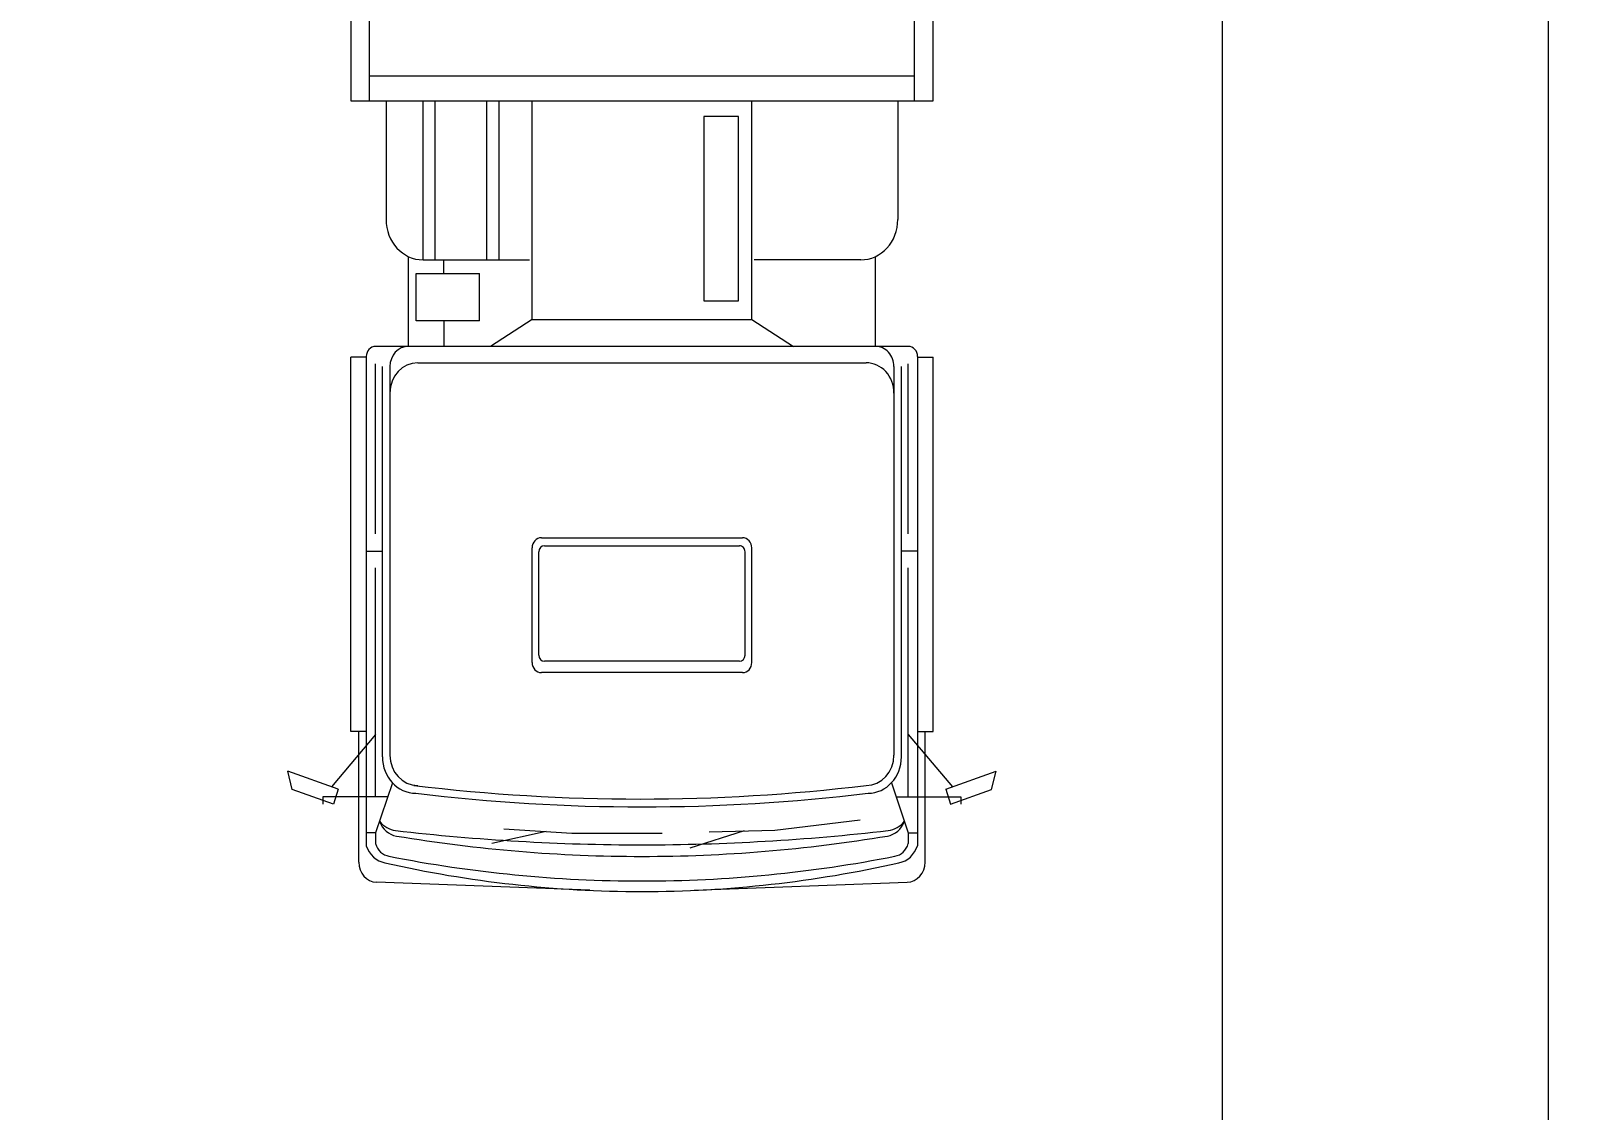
# Model space of a CAD drawing. Header units: millimetres. Extents: x -284281 to 1648660, y -821378 to -151356.
# Drawn here: x -214030 to -207385, y -204629 to -199998 of the extents above; entities that cross this region are included whole.
import ezdxf

# ---------------------------------------------------------------- set-up
doc = ezdxf.new("R2010")
doc.units = ezdxf.units.MM
doc.header["$MEASUREMENT"] = 0
doc.layers.get('Defpoints').update_dxf_attribs({"color": 250})
for name, color, linetype in [('Cars', 7, 'Continuous'), ('Cotations - 1_100', 7, 'Continuous'), ('Sols_ Dalles', 7, 'Continuous')]:
    doc.layers.add(name, color=color, linetype=linetype)
doc.styles.add('STYLE_GENERE_2', font='arial.ttf')
doc.dimstyles.new('STYLE_GENERE__1', dxfattribs={"dimtxt": 250, "dimasz": 190, "dimexe": 0.18, "dimexo": 0.0625, "dimgap": 0, "dimtad": 1, "dimtih": 1, "dimtoh": 1, "dimlfac": 0.001, "dimzin": 0, "dimdsep": 46, "dimtxsty": 'STYLE_GENERE_2', "dimblk": 'ARROWHEAD_6', "dimblk1": 'ARROWHEAD_6', "dimblk2": 'ARROWHEAD_6', "dimcen": 0.09, "dimse1": 1, "dimse2": 1, "dimclrd": 7, "dimclre": 7, "dimclrt": 7, "dimazin": 0, "dimtfac": 1, "dimtdec": 4, "dimtmove": 0, "dimatfit": 3, "dimfxl": 1, "dimtolj": 1, "dimtzin": 0, "dimarcsym": 0})

# ---------------------------------------------------------------- blocks, each defined once
blk = doc.blocks.new('Truck Elev 02 16')
at = {"layer": 'Cars', "color": 25, "linetype": 'Continuous', "lineweight": 5, "true_color": 0x9a6861}
for p, q in [((-439.2, 1304.4), (-517, 1520.4)), ((-437.6, 1500.6), (-517, 1520.4)), ((-374.1, 1324.2), (-437.6, 1500.6)), ((-673.3, 1143.4), (-449.5, 1332.9)), ((-406.6, 1091.4), (-406.6, 1369.2)), ((-406.6, 1369.2), (-374.1, 1369.2)), ((-439.2, 1304.4), (-374.1, 1324.2)), ((-3393.4, 1250.1), (-15000.1, 1250.1)), ((-3393.4, -1250.1), (-3393.4, 1250.1)), ((-2293.2, 1183.1), (-2293.2, 1250.1)), ((-686.9, 1250.1), (-2293.2, 1250.1)), ((-686.9, 1183.1), (-686.9, 1250.1)), ((-125.9, 1215.7), (-686.9, 1215.7)), ((-3393.4, 1170.6), (-15000.1, 1170.6)), ((-3501.1, -1170.6), (-3501.1, 1170.6)), ((-2339.3, 1143.4), (-2339.3, -1143.4)), ((-2296, 1183.1), (-196.2, 1183.1)), ((-1534.5, 1143.4), (-2264, 1143.4)), ((-1460.8, 1183.1), (-1460.8, 1113.6)), ((-406.6, 1143.4), (-1388.8, 1143.4)), ((-466.8, 1071.3), (-251, 1143.4)), ((-251, 1143.4), (-251, 1183.1)), ((-251, 1143.4), (-205.3, 1143.4)), ((-5, 224), (-39.3, 1138.9)), ((-3393.4, 1098.4), (-2883.9, 1098.4)), ((-577.5, 1113.6), (-2252.7, 1113.6)), ((-2252.7, 1081.8), (-585.2, 1081.8)), ((-2339.3, 1002.3), (-2724.8, 1002.3)), ((-2710.7, 939.4), (-2710.7, 482)), ((-2269, -962.5), (-2269, 962.5)), ((-262.6, 571), (-307.2, 936.3)), ((-2454.7, 471.3), (-2339.3, 650.5)), ((-256.2, 288.3), (-262.6, 571)), ((-2454.7, 471.3), (-3393.4, 471.3)), ((-2454.7, -471.3), (-2454.7, 471.3)), ((-982.5, 471.3), (-1474.7, 471.3)), ((-2535.1, 414.5), (-3325.6, 414.5)), ((-3325.6, 414.5), (-3325.6, 265.6)), ((-2535.1, 265.6), (-2535.1, 414.5)), ((-1518, -431.6), (-1518, 431.6)), ((-1484, -418.7), (-1484, 418.7)), ((-1014.2, 442.5), (-1458, 442.5)), ((-988.2, 418.7), (-988.2, -418.7)), ((-939.2, 431.6), (-939.2, -431.6)), ((-259.6, 438.1), (-186.2, 205.4)), ((-3325.6, 265.6), (-2535.1, 265.6)), ((-249.9, -300.8), (-249.9, 86.9)), ((-5, -224), (-39.3, -1138.9)), ((-269, -592.3), (-249.9, -300.8)), ((-1014.2, -442.5), (-1458, -442.5)), ((-257.1, -411.3), (-205.3, -644)), ((-2454.7, -471.3), (-3393.4, -471.3)), ((-2710.7, -939.4), (-2710.7, -482)), ((-2454.7, -471.3), (-2339.3, -650.5)), ((-982.5, -471.3), (-1474.7, -471.3)), ((-2710.7, -612.9), (-3393.4, -612.9)), ((-2710.7, -665.2), (-3393.4, -665.2)), ((-2448.6, -697.1), (-2651.5, -697.1)), ((-2651.5, -968.9), (-2651.5, -697.1)), ((-2448.6, -697.1), (-2448.6, -968.9)), ((-2651.5, -849.7), (-2710.7, -849.7)), ((-2448.6, -849.7), (-2339.3, -849.7)), ((-2710.7, -887.1), (-3393.4, -887.1)), ((-2710.7, -939.4), (-3393.4, -939.4)), ((-2448.6, -968.9), (-2651.5, -968.9)), ((-2339.3, -1002.3), (-2724.8, -1002.3)), ((-3393.4, -1098.4), (-2883.9, -1098.4)), ((-2252.7, -1081.8), (-585.2, -1081.8)), ((-577.5, -1113.6), (-2252.7, -1113.6)), ((-1460.8, -1183.1), (-1460.8, -1113.6)), ((-466.8, -1071.3), (-251, -1143.4)), ((-406.6, -1091.4), (-406.6, -1369.2)), ((-15000.1, -1170.6), (-3393.4, -1170.6)), ((-2296, -1183.1), (-196.2, -1183.1)), ((-2293.2, -1183.1), (-2293.2, -1250.1)), ((-1534.5, -1143.4), (-2264, -1143.4)), ((-406.6, -1143.4), (-1388.8, -1143.4)), ((-686.9, -1183.1), (-686.9, -1250.1)), ((-673.3, -1143.4), (-449.5, -1332.9)), ((-251, -1143.4), (-251, -1183.1)), ((-251, -1143.4), (-205.3, -1143.4)), ((-15000.1, -1250.1), (-3393.4, -1250.1)), ((-686.9, -1250.1), (-2293.2, -1250.1)), ((-125.9, -1215.7), (-686.9, -1215.7)), ((-439.2, -1304.4), (-517, -1520.4)), ((-439.2, -1304.4), (-374.1, -1324.2)), ((-374.1, -1324.2), (-437.6, -1500.6)), ((-406.6, -1369.2), (-374.1, -1369.2)), ((-437.6, -1500.6), (-517, -1520.4))]:
    blk.add_line(p, q, dxfattribs=at)
for centre, major_axis, start_param, end_param in [((-125.9, 1136.2), (86.6, 0), 0.034424, 1.570796), ((-2296, 1143.4), (43.3, 0), 1.570796, 3.141593), ((-228.6, 1074.9), (78.1, 0), 0.151396, 1.26753), ((-234.8, 1085), (113.6, 0), 0.175438, 1.224046), ((-2883.9, 939.4), (173.2, 0), 0, 1.570796), ((-2252.7, 1002.3), (86.6, 0), 1.570796, 3.141593), ((-2139.1, 962.5), (129.9, 0), 1.570796, 3.141593), ((-585.2, 962.5), (129.9, 0), 0, 1.570796), ((-577.5, 970.5), (155.9, 0), 0, 1.570796), ((-376.9, 1046), (115.9, 0), 0.106537, 0.859153), ((-338.9, 1039.5), (102.1, 0), 0.151985, 1.19291), ((-6677.4, 0), (6632.3, 0), 0, 0.179233), ((-5930.8, 0), (5930.8, 0), 0, 0.203972), ((-11028.2, 0), (10827.9, 0), 0, 0.106537), ((-7729.5, 0), (7578.9, 0), 0, 0.151985), ((-9964.1, -8), (9567.3, 0), 6.172496, 6.393874), ((-9930.4, 0), (9567.3, 0), 6.172496, 6.393874), ((-1474.7, 431.6), (43.3, 0), 1.570796, 3.141593), ((-982.5, 431.6), (43.3, 0), 0, 1.570796), ((-1458, 418.7), (26, 0), 1.570796, 3.141593), ((-1014.2, 418.7), (26, 0), 0, 1.570796), ((-11028.2, 0), (10827.9, 0), 6.176648, 6.283185), ((-5930.8, 0), (5930.8, 0), 6.079213, 6.283185), ((-7729.5, 0), (7578.9, 0), 6.1312, 6.283185), ((-6677.4, 0), (6632.3, 0), 6.103952, 6.283185), ((-1474.7, -431.6), (43.3, 0), 3.141593, 4.712389), ((-1458, -418.7), (26, 0), 3.141593, 4.712389), ((-1014.2, -418.7), (26, 0), 4.712389, 6.283185), ((-982.5, -431.6), (43.3, 0), 4.712389, 6.283185), ((-2883.9, -939.4), (173.2, 0), 4.712389, 6.283185), ((-2139.1, -962.5), (129.9, 0), 3.141593, 4.712389), ((-585.2, -962.5), (129.9, 0), 4.712389, 6.283185), ((-577.5, -970.5), (155.9, 0), 4.712389, 6.283185), ((-2252.7, -1002.3), (86.6, 0), 3.141593, 4.712389), ((-338.9, -1039.5), (102.1, 0), 5.090275, 6.1312), ((-376.9, -1046), (115.9, 0), 5.424032, 6.176648), ((-228.6, -1074.9), (78.1, 0), 5.015656, 6.13179), ((-234.8, -1085), (113.6, 0), 5.059139, 6.107747), ((-2296, -1143.4), (43.3, 0), 3.141593, 4.712389), ((-125.9, -1136.2), (86.6, 0), 4.712389, 6.248762)]:
    blk.add_ellipse(centre, major_axis=major_axis, ratio=0.918295, start_param=start_param, end_param=end_param, dxfattribs=at)
blk = doc.blocks.new('ARROWHEAD_6')
at = {"color": 0, "linetype": 'Continuous', "lineweight": 0}
for p, q in [((-0.5, -0.5), (0.5, 0.5)), ((0, 0), (-1, 0))]:
    blk.add_line(p, q, dxfattribs=at)
blk = doc.blocks.new('*D1213')
at = {"layer": 'Cotations - 1_100', "color": 7, "linetype": 'Continuous', "lineweight": -2, "transparency": 16777216}
for p, q in [((-207203.8, -177470.6), (-208043.7, -177470.6)), ((-206813.8, -177470.6), (-207013.8, -177470.6))]:
    blk.add_line(p, q, dxfattribs=at)
at = {"layer": 'Defpoints', "color": 0, "linetype": 'Continuous', "transparency": 16777216}
for p in [(-206623.8, -177470.6), (-207203.8, -180905.4), (-206623.8, -213397.8)]:
    blk.add_point(p, dxfattribs=at)
at = {"layer": 'Cotations - 1_100', "color": 7, "linetype": 'Continuous', "lineweight": -2, "transparency": 16777216, "xscale": 190, "yscale": 190, "zscale": 190, "rotation": 180}
blk.add_blockref('ARROWHEAD_6', (-207203.8, -177470.6), dxfattribs=at)
at = {"layer": 'Cotations - 1_100', "color": 7, "linetype": 'Continuous', "lineweight": -2, "transparency": 16777216, "xscale": 190, "yscale": 190, "zscale": 190}
blk.add_blockref('ARROWHEAD_6', (-206623.8, -177470.6), dxfattribs=at)
at = {"layer": 'Cotations - 1_100', "color": 7, "linetype": 'Continuous', "lineweight": 5, "transparency": 16777216, "insert": (-207718.7, -177342.9), "char_height": 250, "attachment_point": 5, "style": 'STYLE_GENERE_2'}
blk.add_mtext('\\A1;0.58', dxfattribs=at)

msp = doc.modelspace()

# ---------------------------------------------------------------- linework, layer by layer
at = {"layer": 'Sols_ Dalles', "color": 250, "linetype": 'Continuous', "lineweight": 5, "true_color": 0x1f1f1f}
for points in [[(-207516.38387, -253304.45116), (-207516.38387, -188319.45234), (-234766.38387, -188319.45234), (-234766.38387, -200289.45116), (-234766.38387, -205804.45116), (-231367.37547, -205804.45116), (-231367.37547, -216804.45116), (-241166.38387, -216804.45116), (-241166.38387, -223804.45116), (-231367.37547, -223804.45116), (-231367.37547, -258558.86328)], [(-231145.89228, -189719.45234), (-208916.38387, -189719.45234), (-208916.38387, -253304.45116)]]:
    msp.add_lwpolyline(points, dxfattribs=at)

# ---------------------------------------------------------------- block references
at = {"layer": 'Cars', "color": 7, "linetype": 'Continuous', "lineweight": 5, "zscale": 1000, "rotation": 269.9999999999999}
msp.add_blockref('Truck Elev 02 16', (-211407.11167, -203691.28003), dxfattribs=at)

# ---------------------------------------------------------------- dimensions: what is measured, and where the dimension line sits
at = {"layer": 'Cotations - 1_100', "color": 7, "linetype": 'Continuous', "lineweight": 5}
dim = msp.add_linear_dim(base=(-206623.78973, -177470.56191), p1=(-207203.78973, -180905.40343), p2=(-206623.78973, -213397.84995), dimstyle='STYLE_GENERE__1', dxfattribs=at)
dim.commit()
dim.dimension.update_dxf_attribs({"geometry": '*D1213', "text_midpoint": (-207718.73857, -177470.56191), "dimtype": 160})

doc.saveas('drawing.dxf')
